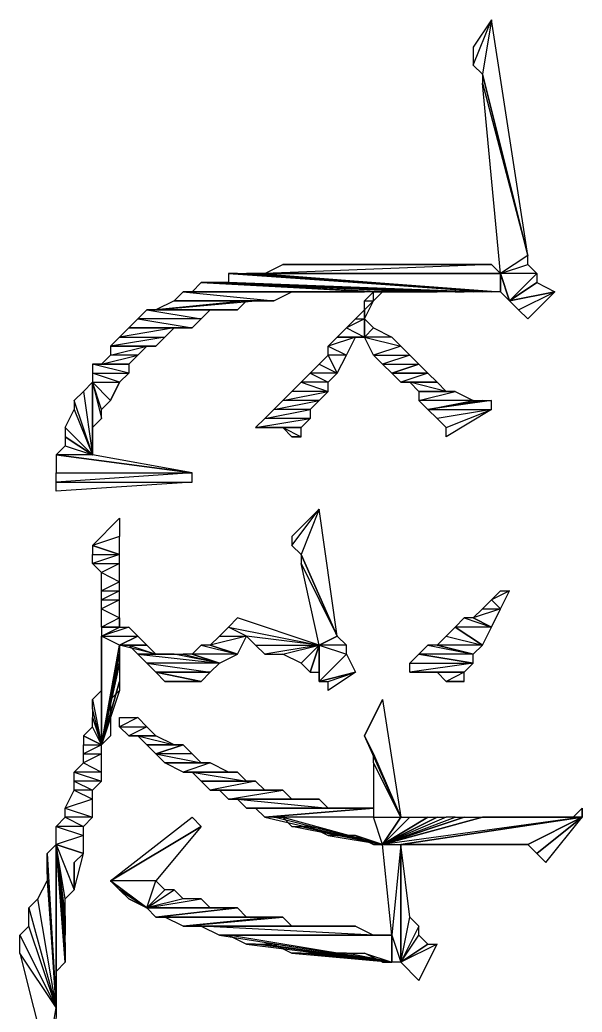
# Model space of a CAD drawing. Extents: x 0 to 7.8, y 0 to 11.
# Drawn here: x 1.83 to 1.985, y 8.0813 to 8.355 of the extents above; entities that cross this region are included whole.
import ezdxf

# ---------------------------------------------------------------- set-up
doc = ezdxf.new("R2010")
doc.units = 0
doc.header["$MEASUREMENT"] = 0
doc.linetypes.add('AUSGEZOGEN', pattern=[0])
doc.layers.get('0').update_dxf_attribs({"linetype": 'AUSGEZOGEN'})

msp = doc.modelspace()

# ---------------------------------------------------------------- linework, layer by layer
for points in [[(1.955, 8.3475), (1.955, 8.3425), (1.955, 8.3425), (1.96, 8.355), (1.955, 8.3475)], [(1.955, 8.3425), (1.96, 8.355), (1.96, 8.355), (1.9575, 8.34), (1.955, 8.3425)], [(1.96, 8.355), (1.9575, 8.34), (1.9575, 8.34), (1.97, 8.29), (1.96, 8.355), (1.96, 8.355)], [(1.9575, 8.34), (1.9575, 8.3375), (1.9575, 8.3375), (1.97, 8.29), (1.9575, 8.34)], [(1.9575, 8.3375), (1.97, 8.29), (1.97, 8.29), (1.9625, 8.285), (1.9575, 8.3375), (1.9575, 8.3375)], [(1.9625, 8.285), (1.97, 8.2875), (1.97, 8.2875), (1.97, 8.29), (1.9625, 8.285), (1.9625, 8.285)], [(1.9025, 8.2875), (1.96, 8.2875), (1.96, 8.2875), (1.8975, 8.285), (1.9025, 8.2875)], [(1.96, 8.2875), (1.8975, 8.285), (1.8975, 8.285), (1.9625, 8.285), (1.96, 8.2875)], [(1.905, 8.2875), (1.955, 8.2875), (1.955, 8.2875), (1.9025, 8.2875), (1.905, 8.2875)], [(1.955, 8.2875), (1.9025, 8.2875), (1.9025, 8.2875), (1.96, 8.2875), (1.955, 8.2875)], [(1.9075, 8.2875), (1.9525, 8.2875), (1.9525, 8.2875), (1.905, 8.2875), (1.9075, 8.2875)], [(1.9525, 8.2875), (1.905, 8.2875), (1.905, 8.2875), (1.955, 8.2875), (1.9525, 8.2875)], [(1.91, 8.2875), (1.9475, 8.2875), (1.9475, 8.2875), (1.9075, 8.2875), (1.91, 8.2875)], [(1.9475, 8.2875), (1.9075, 8.2875), (1.9075, 8.2875), (1.9525, 8.2875), (1.9475, 8.2875)], [(1.9125, 8.2875), (1.9425, 8.2875), (1.9425, 8.2875), (1.91, 8.2875), (1.9125, 8.2875)], [(1.9425, 8.2875), (1.91, 8.2875), (1.91, 8.2875), (1.9475, 8.2875), (1.9425, 8.2875)], [(1.9175, 8.2875), (1.94, 8.2875), (1.94, 8.2875), (1.9125, 8.2875), (1.9175, 8.2875)], [(1.94, 8.2875), (1.9125, 8.2875), (1.9125, 8.2875), (1.9425, 8.2875), (1.94, 8.2875)], [(1.92, 8.2875), (1.935, 8.2875), (1.935, 8.2875), (1.9175, 8.2875), (1.92, 8.2875)], [(1.935, 8.2875), (1.9175, 8.2875), (1.9175, 8.2875), (1.94, 8.2875), (1.935, 8.2875)], [(1.9225, 8.2875), (1.93, 8.2875), (1.93, 8.2875), (1.92, 8.2875), (1.9225, 8.2875)], [(1.93, 8.2875), (1.92, 8.2875), (1.92, 8.2875), (1.935, 8.2875), (1.93, 8.2875)], [(1.9275, 8.2875), (1.9225, 8.2875), (1.9225, 8.2875), (1.93, 8.2875), (1.9275, 8.2875)], [(1.9725, 8.285), (1.9625, 8.285), (1.9625, 8.285), (1.97, 8.2875), (1.9725, 8.285)], [(1.8875, 8.2825), (1.9575, 8.28), (1.9575, 8.28), (1.8875, 8.285), (1.8875, 8.2825)], [(1.9575, 8.28), (1.8875, 8.285), (1.8875, 8.285), (1.96, 8.28), (1.9575, 8.28)], [(1.8875, 8.285), (1.96, 8.28), (1.96, 8.28), (1.89, 8.285), (1.8875, 8.285)], [(1.96, 8.28), (1.89, 8.285), (1.89, 8.285), (1.8925, 8.285), (1.96, 8.28), (1.96, 8.28)], [(1.8925, 8.285), (1.96, 8.28), (1.96, 8.28), (1.895, 8.285), (1.8925, 8.285)], [(1.96, 8.28), (1.895, 8.285), (1.895, 8.285), (1.9625, 8.28), (1.96, 8.28)], [(1.895, 8.285), (1.9625, 8.28), (1.9625, 8.28), (1.9625, 8.285), (1.895, 8.285)], [(1.8975, 8.285), (1.9625, 8.285), (1.9625, 8.285), (1.895, 8.285), (1.8975, 8.285), (1.8975, 8.285)], [(1.9625, 8.28), (1.9625, 8.285), (1.9625, 8.285), (1.9625, 8.28), (1.9625, 8.28)], [(1.9625, 8.285), (1.9625, 8.28), (1.9625, 8.28), (1.9625, 8.28), (1.9625, 8.285), (1.9625, 8.285)], [(1.9625, 8.285), (1.9625, 8.28), (1.9625, 8.28), (1.965, 8.2775), (1.9625, 8.285), (1.9625, 8.285)], [(1.965, 8.2775), (1.9725, 8.285), (1.9725, 8.285), (1.9625, 8.285), (1.965, 8.2775)], [(1.9725, 8.2825), (1.965, 8.2775), (1.965, 8.2775), (1.9725, 8.285), (1.9725, 8.2825)], [(1.8775, 8.28), (1.925, 8.28), (1.925, 8.28), (1.88, 8.2825), (1.8775, 8.28)], [(1.925, 8.28), (1.88, 8.2825), (1.88, 8.2825), (1.9275, 8.28), (1.925, 8.28)], [(1.88, 8.2825), (1.9275, 8.28), (1.9275, 8.28), (1.8825, 8.2825), (1.88, 8.2825)], [(1.9275, 8.28), (1.8825, 8.2825), (1.8825, 8.2825), (1.93, 8.28), (1.9275, 8.28)], [(1.8825, 8.2825), (1.93, 8.28), (1.93, 8.28), (1.94, 8.28), (1.8825, 8.2825), (1.8825, 8.2825)], [(1.94, 8.28), (1.945, 8.28), (1.945, 8.28), (1.8825, 8.2825), (1.94, 8.28)], [(1.945, 8.28), (1.8825, 8.2825), (1.8825, 8.2825), (1.95, 8.28), (1.945, 8.28)], [(1.8825, 8.2825), (1.95, 8.28), (1.95, 8.28), (1.9525, 8.28), (1.8825, 8.2825), (1.8825, 8.2825)], [(1.8825, 8.2825), (1.9525, 8.28), (1.9525, 8.28), (1.885, 8.2825), (1.8825, 8.2825)], [(1.9525, 8.28), (1.885, 8.2825), (1.885, 8.2825), (1.955, 8.28), (1.9525, 8.28)], [(1.885, 8.2825), (1.955, 8.28), (1.955, 8.28), (1.8875, 8.2825), (1.885, 8.2825)], [(1.955, 8.28), (1.8875, 8.2825), (1.8875, 8.2825), (1.9575, 8.28), (1.955, 8.28)], [(1.9725, 8.2825), (1.9775, 8.28), (1.9775, 8.28), (1.965, 8.2775), (1.9725, 8.2825)], [(1.875, 8.28), (1.9, 8.2775), (1.9, 8.2775), (1.8725, 8.2775), (1.875, 8.28), (1.875, 8.28)], [(1.9075, 8.28), (1.905, 8.28), (1.905, 8.28), (1.875, 8.28), (1.9075, 8.28)], [(1.905, 8.28), (1.875, 8.28), (1.875, 8.28), (1.9, 8.2775), (1.905, 8.28)], [(1.9075, 8.28), (1.875, 8.28), (1.875, 8.28), (1.91, 8.28), (1.9075, 8.28)], [(1.875, 8.28), (1.91, 8.28), (1.91, 8.28), (1.915, 8.28), (1.875, 8.28), (1.875, 8.28)], [(1.9175, 8.28), (1.915, 8.28), (1.915, 8.28), (1.875, 8.28), (1.9175, 8.28), (1.9175, 8.28)], [(1.8775, 8.28), (1.9175, 8.28), (1.9175, 8.28), (1.875, 8.28), (1.8775, 8.28), (1.8775, 8.28)], [(1.925, 8.28), (1.92, 8.28), (1.92, 8.28), (1.8775, 8.28), (1.925, 8.28)], [(1.92, 8.28), (1.8775, 8.28), (1.8775, 8.28), (1.9175, 8.28), (1.92, 8.28)], [(1.9275, 8.28), (1.925, 8.2775), (1.925, 8.2775), (1.9275, 8.2775), (1.9275, 8.28)], [(1.9275, 8.28), (1.93, 8.28), (1.93, 8.28), (1.9275, 8.2775), (1.9275, 8.28), (1.9275, 8.28)], [(1.9325, 8.28), (1.935, 8.28), (1.935, 8.28), (1.93, 8.28), (1.9325, 8.28)], [(1.935, 8.28), (1.93, 8.28), (1.93, 8.28), (1.94, 8.28), (1.935, 8.28), (1.935, 8.28)], [(1.965, 8.2775), (1.9675, 8.275), (1.9675, 8.275), (1.9775, 8.28), (1.965, 8.2775)], [(1.9775, 8.28), (1.965, 8.2775), (1.965, 8.2775), (1.9775, 8.28), (1.9775, 8.28), (1.9775, 8.28)], [(1.9675, 8.275), (1.9775, 8.28), (1.9775, 8.28), (1.97, 8.2725), (1.9675, 8.275), (1.9675, 8.275)], [(1.8675, 8.275), (1.89, 8.275), (1.89, 8.275), (1.8925, 8.2775), (1.8675, 8.275), (1.8675, 8.275)], [(1.8925, 8.2775), (1.8675, 8.275), (1.8675, 8.275), (1.895, 8.2775), (1.8925, 8.2775)], [(1.8675, 8.275), (1.895, 8.2775), (1.895, 8.2775), (1.8725, 8.2775), (1.8675, 8.275)], [(1.895, 8.2775), (1.8725, 8.2775), (1.8725, 8.2775), (1.8975, 8.2775), (1.895, 8.2775)], [(1.8725, 8.2775), (1.8975, 8.2775), (1.8975, 8.2775), (1.9, 8.2775), (1.8725, 8.2775), (1.8725, 8.2775)], [(1.925, 8.2775), (1.9275, 8.2775), (1.9275, 8.2775), (1.925, 8.275), (1.925, 8.2775)], [(1.9275, 8.2775), (1.925, 8.275), (1.925, 8.275), (1.925, 8.2725), (1.9275, 8.2775), (1.9275, 8.2775)], [(1.865, 8.275), (1.88, 8.2725), (1.88, 8.2725), (1.8625, 8.2725), (1.865, 8.275)], [(1.8825, 8.275), (1.8825, 8.275), (1.8825, 8.275), (1.865, 8.275), (1.8825, 8.275)], [(1.8825, 8.275), (1.865, 8.275), (1.865, 8.275), (1.88, 8.2725), (1.8825, 8.275)], [(1.8825, 8.275), (1.865, 8.275), (1.865, 8.275), (1.8875, 8.275), (1.8825, 8.275)], [(1.865, 8.275), (1.8875, 8.275), (1.8875, 8.275), (1.8675, 8.275), (1.865, 8.275)], [(1.8875, 8.275), (1.8675, 8.275), (1.8675, 8.275), (1.89, 8.275), (1.8875, 8.275)], [(1.925, 8.275), (1.9225, 8.2725), (1.9225, 8.2725), (1.925, 8.2725), (1.925, 8.275)], [(1.86, 8.27), (1.8725, 8.27), (1.8725, 8.27), (1.8575, 8.2675), (1.86, 8.27)], [(1.8725, 8.27), (1.8575, 8.2675), (1.8575, 8.2675), (1.87, 8.2675), (1.8725, 8.27)], [(1.8625, 8.2725), (1.8775, 8.27), (1.8775, 8.27), (1.86, 8.27), (1.8625, 8.2725)], [(1.8775, 8.27), (1.86, 8.27), (1.86, 8.27), (1.8725, 8.27), (1.8775, 8.27)], [(1.88, 8.2725), (1.8625, 8.2725), (1.8625, 8.2725), (1.8775, 8.27), (1.88, 8.2725)], [(1.92, 8.27), (1.925, 8.2675), (1.925, 8.2675), (1.9175, 8.2675), (1.92, 8.27)], [(1.925, 8.2725), (1.92, 8.27), (1.92, 8.27), (1.925, 8.2675), (1.925, 8.2725)], [(1.9225, 8.2725), (1.925, 8.2725), (1.925, 8.2725), (1.92, 8.27), (1.9225, 8.2725), (1.9225, 8.2725)], [(1.925, 8.2725), (1.925, 8.2675), (1.925, 8.2675), (1.925, 8.2675), (1.925, 8.2725), (1.925, 8.2725)], [(1.925, 8.2725), (1.9275, 8.27), (1.9275, 8.27), (1.925, 8.2675), (1.925, 8.2725), (1.925, 8.2725)], [(1.9275, 8.27), (1.9325, 8.2675), (1.9325, 8.2675), (1.925, 8.2675), (1.9275, 8.27)], [(1.855, 8.265), (1.8675, 8.265), (1.8675, 8.265), (1.87, 8.2675), (1.855, 8.265), (1.855, 8.265)], [(1.8575, 8.2675), (1.87, 8.2675), (1.87, 8.2675), (1.855, 8.265), (1.8575, 8.2675), (1.8575, 8.2675)], [(1.9175, 8.2675), (1.9225, 8.2675), (1.9225, 8.2675), (1.915, 8.265), (1.9175, 8.2675)], [(1.9225, 8.2675), (1.915, 8.265), (1.915, 8.265), (1.92, 8.2625), (1.9225, 8.2675)], [(1.925, 8.2675), (1.9175, 8.2675), (1.9175, 8.2675), (1.9225, 8.2675), (1.925, 8.2675)], [(1.9325, 8.2675), (1.925, 8.2675), (1.925, 8.2675), (1.935, 8.265), (1.9325, 8.2675)], [(1.925, 8.2675), (1.935, 8.265), (1.935, 8.265), (1.9275, 8.2625), (1.925, 8.2675)], [(1.8625, 8.2625), (1.855, 8.2625), (1.855, 8.2625), (1.865, 8.265), (1.8625, 8.2625)], [(1.855, 8.2625), (1.865, 8.265), (1.865, 8.265), (1.855, 8.265), (1.855, 8.2625)], [(1.865, 8.265), (1.855, 8.265), (1.855, 8.265), (1.8675, 8.265), (1.865, 8.265)], [(1.915, 8.265), (1.92, 8.2625), (1.92, 8.2625), (1.915, 8.2625), (1.915, 8.265)], [(1.935, 8.265), (1.9275, 8.2625), (1.9275, 8.2625), (1.9375, 8.2625), (1.935, 8.265)], [(1.86, 8.26), (1.8525, 8.26), (1.8525, 8.26), (1.8625, 8.2625), (1.86, 8.26)], [(1.8525, 8.26), (1.8625, 8.2625), (1.8625, 8.2625), (1.855, 8.2625), (1.8525, 8.26)], [(1.915, 8.2625), (1.9125, 8.26), (1.9125, 8.26), (1.9175, 8.2575), (1.915, 8.2625)], [(1.92, 8.2625), (1.915, 8.2625), (1.915, 8.2625), (1.9175, 8.2575), (1.92, 8.2625), (1.92, 8.2625)], [(1.9275, 8.2625), (1.9375, 8.2625), (1.9375, 8.2625), (1.93, 8.26), (1.9275, 8.2625)], [(1.9375, 8.2625), (1.93, 8.26), (1.93, 8.26), (1.94, 8.26), (1.9375, 8.2625)], [(1.85, 8.2575), (1.86, 8.2575), (1.86, 8.2575), (1.85, 8.26), (1.85, 8.2575)], [(1.86, 8.2575), (1.85, 8.26), (1.85, 8.26), (1.86, 8.26), (1.86, 8.2575)], [(1.85, 8.26), (1.86, 8.26), (1.86, 8.26), (1.8525, 8.26), (1.85, 8.26)], [(1.9125, 8.26), (1.9175, 8.2575), (1.9175, 8.2575), (1.91, 8.2575), (1.9125, 8.26)], [(1.93, 8.26), (1.94, 8.26), (1.94, 8.26), (1.9325, 8.2575), (1.93, 8.26), (1.93, 8.26)], [(1.94, 8.26), (1.9425, 8.2575), (1.9425, 8.2575), (1.9325, 8.2575), (1.94, 8.26)], [(1.85, 8.255), (1.8575, 8.255), (1.8575, 8.255), (1.85, 8.2575), (1.85, 8.255)], [(1.8575, 8.255), (1.85, 8.2575), (1.85, 8.2575), (1.86, 8.2575), (1.8575, 8.255)], [(1.91, 8.2575), (1.915, 8.255), (1.915, 8.255), (1.9075, 8.255), (1.91, 8.2575)], [(1.9175, 8.2575), (1.91, 8.2575), (1.91, 8.2575), (1.915, 8.255), (1.9175, 8.2575)], [(1.9425, 8.2575), (1.9325, 8.2575), (1.9325, 8.2575), (1.9425, 8.2575), (1.9425, 8.2575)], [(1.9325, 8.2575), (1.9425, 8.2575), (1.9425, 8.2575), (1.935, 8.255), (1.9325, 8.2575)], [(1.9425, 8.2575), (1.935, 8.255), (1.935, 8.255), (1.945, 8.255), (1.9425, 8.2575)], [(1.85, 8.255), (1.8475, 8.2525), (1.8475, 8.2525), (1.85, 8.235), (1.85, 8.255), (1.85, 8.255)], [(1.85, 8.255), (1.8575, 8.255), (1.8575, 8.255), (1.855, 8.25), (1.85, 8.255)], [(1.855, 8.25), (1.8525, 8.2475), (1.8525, 8.2475), (1.85, 8.255), (1.855, 8.25)], [(1.8525, 8.2475), (1.85, 8.255), (1.85, 8.255), (1.8525, 8.245), (1.8525, 8.2475)], [(1.85, 8.255), (1.8525, 8.245), (1.8525, 8.245), (1.85, 8.2425), (1.85, 8.255), (1.85, 8.255)], [(1.85, 8.2425), (1.85, 8.24), (1.85, 8.24), (1.85, 8.255), (1.85, 8.2425)], [(1.85, 8.24), (1.85, 8.255), (1.85, 8.255), (1.85, 8.235), (1.85, 8.24)], [(1.85, 8.255), (1.85, 8.235), (1.85, 8.235), (1.85, 8.235), (1.85, 8.255), (1.85, 8.255)], [(1.8575, 8.255), (1.855, 8.25), (1.855, 8.25), (1.8575, 8.255), (1.8575, 8.255), (1.8575, 8.255)], [(1.915, 8.2525), (1.905, 8.2525), (1.905, 8.2525), (1.9075, 8.255), (1.915, 8.2525), (1.915, 8.2525)], [(1.915, 8.255), (1.9075, 8.255), (1.9075, 8.255), (1.915, 8.2525), (1.915, 8.255), (1.915, 8.255)], [(1.935, 8.255), (1.945, 8.255), (1.945, 8.255), (1.9375, 8.255), (1.935, 8.255), (1.935, 8.255)], [(1.94, 8.2525), (1.9475, 8.2525), (1.9475, 8.2525), (1.9375, 8.255), (1.94, 8.2525)], [(1.9475, 8.2525), (1.9375, 8.255), (1.9375, 8.255), (1.945, 8.255), (1.9475, 8.2525)], [(1.9375, 8.255), (1.945, 8.255), (1.945, 8.255), (1.945, 8.255), (1.9375, 8.255), (1.9375, 8.255)], [(1.85, 8.235), (1.845, 8.25), (1.845, 8.25), (1.8475, 8.2525), (1.85, 8.235), (1.85, 8.235)], [(1.9125, 8.25), (1.9025, 8.25), (1.9025, 8.25), (1.915, 8.2525), (1.9125, 8.25)], [(1.9025, 8.25), (1.915, 8.2525), (1.915, 8.2525), (1.905, 8.2525), (1.9025, 8.25)], [(1.955, 8.25), (1.94, 8.25), (1.94, 8.25), (1.95, 8.2525), (1.955, 8.25)], [(1.94, 8.25), (1.95, 8.2525), (1.95, 8.2525), (1.94, 8.2525), (1.94, 8.25)], [(1.95, 8.2525), (1.94, 8.2525), (1.94, 8.2525), (1.9475, 8.2525), (1.95, 8.2525)], [(1.845, 8.2475), (1.85, 8.235), (1.85, 8.235), (1.845, 8.25), (1.845, 8.2475)], [(1.91, 8.2475), (1.9, 8.2475), (1.9, 8.2475), (1.9125, 8.25), (1.91, 8.2475)], [(1.9, 8.2475), (1.9125, 8.25), (1.9125, 8.25), (1.9025, 8.25), (1.9, 8.2475)], [(1.9425, 8.2475), (1.955, 8.25), (1.955, 8.25), (1.94, 8.25), (1.9425, 8.2475)], [(1.9575, 8.25), (1.96, 8.25), (1.96, 8.25), (1.9425, 8.2475), (1.9575, 8.25)], [(1.96, 8.25), (1.9425, 8.2475), (1.9425, 8.2475), (1.96, 8.2475), (1.96, 8.25)], [(1.9575, 8.25), (1.9425, 8.2475), (1.9425, 8.2475), (1.955, 8.25), (1.9575, 8.25)], [(1.85, 8.235), (1.8425, 8.2425), (1.8425, 8.2425), (1.845, 8.2475), (1.85, 8.235), (1.85, 8.235)], [(1.91, 8.245), (1.8975, 8.245), (1.8975, 8.245), (1.91, 8.2475), (1.91, 8.245)], [(1.8975, 8.245), (1.91, 8.2475), (1.91, 8.2475), (1.9, 8.2475), (1.8975, 8.245)], [(1.9425, 8.2475), (1.96, 8.2475), (1.96, 8.2475), (1.945, 8.245), (1.9425, 8.2475), (1.9425, 8.2475)], [(1.945, 8.245), (1.9475, 8.2425), (1.9475, 8.2425), (1.96, 8.2475), (1.945, 8.245)], [(1.9475, 8.2425), (1.96, 8.2475), (1.96, 8.2475), (1.9475, 8.24), (1.9475, 8.2425), (1.9475, 8.2425)], [(1.9075, 8.2425), (1.895, 8.2425), (1.895, 8.2425), (1.91, 8.245), (1.9075, 8.2425)], [(1.895, 8.2425), (1.91, 8.245), (1.91, 8.245), (1.8975, 8.245), (1.895, 8.2425)], [(1.8425, 8.24), (1.85, 8.235), (1.85, 8.235), (1.8425, 8.2425), (1.8425, 8.24)], [(1.8425, 8.24), (1.8425, 8.2375), (1.8425, 8.2375), (1.85, 8.235), (1.8425, 8.24)], [(1.895, 8.2425), (1.8975, 8.2425), (1.8975, 8.2425), (1.9075, 8.2425), (1.895, 8.2425)], [(1.895, 8.2425), (1.895, 8.2425), (1.895, 8.2425), (1.9075, 8.2425), (1.895, 8.2425)], [(1.895, 8.2425), (1.9075, 8.2425), (1.9075, 8.2425), (1.9075, 8.2425), (1.895, 8.2425)], [(1.9075, 8.2425), (1.9075, 8.2425), (1.9075, 8.2425), (1.895, 8.2425), (1.9075, 8.2425)], [(1.8975, 8.2425), (1.9075, 8.2425), (1.9075, 8.2425), (1.9025, 8.2425), (1.8975, 8.2425)], [(1.9075, 8.24), (1.905, 8.24), (1.905, 8.24), (1.9025, 8.2425), (1.9075, 8.24), (1.9075, 8.24)], [(1.9075, 8.2425), (1.9025, 8.2425), (1.9025, 8.2425), (1.9075, 8.24), (1.9075, 8.2425), (1.9075, 8.2425)], [(1.9075, 8.24), (1.9075, 8.24), (1.9075, 8.24), (1.905, 8.24), (1.9075, 8.24)], [(1.8425, 8.2375), (1.85, 8.235), (1.85, 8.235), (1.84, 8.235), (1.8425, 8.2375)], [(1.84, 8.235), (1.84, 8.23), (1.84, 8.23), (1.8775, 8.23), (1.84, 8.235)], [(1.85, 8.235), (1.84, 8.235), (1.84, 8.235), (1.8775, 8.23), (1.85, 8.235), (1.85, 8.235)], [(1.84, 8.23), (1.8775, 8.23), (1.8775, 8.23), (1.84, 8.2275), (1.84, 8.23)], [(1.8775, 8.23), (1.84, 8.2275), (1.84, 8.2275), (1.8775, 8.2275), (1.8775, 8.23)], [(1.84, 8.2275), (1.8775, 8.2275), (1.8775, 8.2275), (1.84, 8.225), (1.84, 8.2275), (1.84, 8.2275)], [(1.905, 8.2125), (1.905, 8.21), (1.905, 8.21), (1.9125, 8.22), (1.905, 8.2125)], [(1.905, 8.21), (1.9125, 8.22), (1.9125, 8.22), (1.9075, 8.2075), (1.905, 8.21)], [(1.9125, 8.22), (1.9075, 8.2075), (1.9075, 8.2075), (1.9175, 8.185), (1.9125, 8.22), (1.9125, 8.22)], [(1.8575, 8.2175), (1.8575, 8.2125), (1.8575, 8.2125), (1.85, 8.21), (1.8575, 8.2175)], [(1.8575, 8.2125), (1.85, 8.21), (1.85, 8.21), (1.8575, 8.2075), (1.8575, 8.2125), (1.8575, 8.2125)], [(1.85, 8.21), (1.85, 8.2075), (1.85, 8.2075), (1.8575, 8.2075), (1.85, 8.21)], [(1.85, 8.2075), (1.8575, 8.2075), (1.8575, 8.2075), (1.85, 8.205), (1.85, 8.2075)], [(1.8575, 8.2075), (1.85, 8.205), (1.85, 8.205), (1.8575, 8.205), (1.8575, 8.2075)], [(1.9075, 8.2075), (1.9075, 8.205), (1.9075, 8.205), (1.9175, 8.185), (1.9075, 8.2075)], [(1.85, 8.205), (1.8575, 8.205), (1.8575, 8.205), (1.8525, 8.2025), (1.85, 8.205)], [(1.8575, 8.205), (1.8525, 8.2025), (1.8525, 8.2025), (1.8575, 8.2), (1.8575, 8.205)], [(1.9075, 8.205), (1.9175, 8.185), (1.9175, 8.185), (1.9125, 8.1825), (1.9075, 8.205), (1.9075, 8.205)], [(1.8525, 8.2025), (1.8575, 8.2), (1.8575, 8.2), (1.8525, 8.1975), (1.8525, 8.2025)], [(1.8575, 8.2), (1.8525, 8.1975), (1.8525, 8.1975), (1.8575, 8.1975), (1.8575, 8.2)], [(1.8525, 8.1975), (1.8575, 8.1975), (1.8575, 8.1975), (1.8525, 8.195), (1.8525, 8.1975)], [(1.8575, 8.1975), (1.8525, 8.195), (1.8525, 8.195), (1.8575, 8.195), (1.8575, 8.1975)], [(1.9625, 8.1975), (1.965, 8.1975), (1.965, 8.1975), (1.96, 8.195), (1.9625, 8.1975)], [(1.965, 8.1975), (1.96, 8.195), (1.96, 8.195), (1.9625, 8.1925), (1.965, 8.1975), (1.965, 8.1975)], [(1.8525, 8.195), (1.8575, 8.195), (1.8575, 8.195), (1.8525, 8.1925), (1.8525, 8.195)], [(1.8575, 8.195), (1.8525, 8.1925), (1.8525, 8.1925), (1.8575, 8.19), (1.8575, 8.195)], [(1.96, 8.195), (1.9575, 8.1925), (1.9575, 8.1925), (1.9625, 8.1925), (1.96, 8.195)], [(1.8525, 8.1925), (1.8575, 8.19), (1.8575, 8.19), (1.8525, 8.1875), (1.8525, 8.1925)], [(1.9575, 8.1925), (1.9625, 8.1925), (1.9625, 8.1925), (1.955, 8.19), (1.9575, 8.1925)], [(1.9625, 8.1925), (1.955, 8.19), (1.955, 8.19), (1.96, 8.1875), (1.9625, 8.1925), (1.9625, 8.1925)], [(1.8575, 8.19), (1.8525, 8.1875), (1.8525, 8.1875), (1.8575, 8.1875), (1.8575, 8.19), (1.8575, 8.19)], [(1.8575, 8.1875), (1.8575, 8.19), (1.8575, 8.19), (1.8575, 8.1875), (1.8575, 8.1875), (1.8575, 8.1875)], [(1.89, 8.19), (1.8875, 8.1875), (1.8875, 8.1875), (1.9125, 8.1825), (1.89, 8.19), (1.89, 8.19)], [(1.9525, 8.19), (1.96, 8.1875), (1.96, 8.1875), (1.95, 8.1875), (1.9525, 8.19)], [(1.955, 8.19), (1.9525, 8.19), (1.9525, 8.19), (1.96, 8.1875), (1.955, 8.19)], [(1.86, 8.1875), (1.8525, 8.185), (1.8525, 8.185), (1.8625, 8.185), (1.86, 8.1875), (1.86, 8.1875)], [(1.86, 8.1875), (1.8525, 8.185), (1.8525, 8.185), (1.8575, 8.1875), (1.86, 8.1875)], [(1.8525, 8.185), (1.8575, 8.1875), (1.8575, 8.1875), (1.8525, 8.1875), (1.8525, 8.185), (1.8525, 8.185)], [(1.885, 8.185), (1.8925, 8.185), (1.8925, 8.185), (1.8875, 8.1875), (1.885, 8.185)], [(1.8925, 8.185), (1.8875, 8.1875), (1.8875, 8.1875), (1.9125, 8.1825), (1.8925, 8.185), (1.8925, 8.185)], [(1.95, 8.1875), (1.9475, 8.185), (1.9475, 8.185), (1.9575, 8.1825), (1.95, 8.1875)], [(1.96, 8.1875), (1.95, 8.1875), (1.95, 8.1875), (1.9575, 8.1825), (1.96, 8.1875), (1.96, 8.1875)], [(1.8525, 8.155), (1.8525, 8.1825), (1.8525, 8.1825), (1.8525, 8.185), (1.8525, 8.155), (1.8525, 8.155)], [(1.8625, 8.185), (1.8575, 8.1825), (1.8575, 8.1825), (1.8525, 8.185), (1.8625, 8.185)], [(1.8575, 8.1825), (1.8525, 8.185), (1.8525, 8.185), (1.8525, 8.155), (1.8575, 8.1825), (1.8575, 8.1825)], [(1.8525, 8.18), (1.8525, 8.155), (1.8525, 8.155), (1.8525, 8.1825), (1.8525, 8.18)], [(1.8575, 8.18), (1.8525, 8.155), (1.8525, 8.155), (1.8575, 8.1825), (1.8575, 8.18)], [(1.8525, 8.155), (1.8575, 8.1825), (1.8575, 8.1825), (1.8575, 8.1825), (1.8525, 8.155), (1.8525, 8.155)], [(1.8625, 8.185), (1.865, 8.1825), (1.865, 8.1825), (1.8575, 8.1825), (1.8625, 8.185), (1.8625, 8.185)], [(1.86, 8.1825), (1.8675, 8.18), (1.8675, 8.18), (1.8575, 8.1825), (1.86, 8.1825)], [(1.8675, 8.18), (1.8575, 8.1825), (1.8575, 8.1825), (1.865, 8.1825), (1.8675, 8.18), (1.8675, 8.18)], [(1.86, 8.1825), (1.8675, 8.18), (1.8675, 8.18), (1.8625, 8.18), (1.86, 8.1825), (1.86, 8.1825)], [(1.88, 8.1825), (1.89, 8.18), (1.89, 8.18), (1.8775, 8.18), (1.88, 8.1825), (1.88, 8.1825)], [(1.8825, 8.1825), (1.88, 8.1825), (1.88, 8.1825), (1.89, 8.18), (1.8825, 8.1825), (1.8825, 8.1825)], [(1.8925, 8.185), (1.8825, 8.1825), (1.8825, 8.1825), (1.89, 8.18), (1.8925, 8.185), (1.8925, 8.185)], [(1.885, 8.185), (1.8925, 8.185), (1.8925, 8.185), (1.8825, 8.1825), (1.885, 8.185), (1.885, 8.185)], [(1.8925, 8.185), (1.895, 8.1825), (1.895, 8.1825), (1.9125, 8.1825), (1.8925, 8.185), (1.8925, 8.185)], [(1.895, 8.1825), (1.9125, 8.1825), (1.9125, 8.1825), (1.8975, 8.18), (1.895, 8.1825), (1.895, 8.1825)], [(1.8975, 8.18), (1.9025, 8.18), (1.9025, 8.18), (1.9125, 8.1825), (1.8975, 8.18)], [(1.9025, 8.18), (1.9125, 8.1825), (1.9125, 8.1825), (1.9075, 8.1775), (1.9025, 8.18)], [(1.9125, 8.1825), (1.9075, 8.1775), (1.9075, 8.1775), (1.91, 8.175), (1.9125, 8.1825), (1.9125, 8.1825)], [(1.91, 8.175), (1.9125, 8.175), (1.9125, 8.175), (1.9125, 8.1825), (1.91, 8.175)], [(1.9175, 8.185), (1.92, 8.1825), (1.92, 8.1825), (1.9125, 8.1825), (1.9175, 8.185)], [(1.9125, 8.175), (1.9125, 8.1825), (1.9125, 8.1825), (1.9125, 8.1725), (1.9125, 8.175), (1.9125, 8.175)], [(1.92, 8.1825), (1.9125, 8.1825), (1.9125, 8.1825), (1.92, 8.18), (1.92, 8.1825)], [(1.9125, 8.1825), (1.92, 8.18), (1.92, 8.18), (1.9125, 8.1725), (1.9125, 8.1825), (1.9125, 8.1825)], [(1.9425, 8.1825), (1.955, 8.18), (1.955, 8.18), (1.94, 8.18), (1.9425, 8.1825)], [(1.945, 8.1825), (1.9425, 8.1825), (1.9425, 8.1825), (1.955, 8.18), (1.945, 8.1825)], [(1.9475, 8.185), (1.9575, 8.1825), (1.9575, 8.1825), (1.945, 8.1825), (1.9475, 8.185)], [(1.9575, 8.1825), (1.945, 8.1825), (1.945, 8.1825), (1.955, 8.18), (1.9575, 8.1825), (1.9575, 8.1825)], [(1.8525, 8.155), (1.8525, 8.175), (1.8525, 8.175), (1.8525, 8.18), (1.8525, 8.155), (1.8525, 8.155)], [(1.8575, 8.18), (1.8575, 8.1775), (1.8575, 8.1775), (1.8525, 8.155), (1.8575, 8.18), (1.8575, 8.18)], [(1.8625, 8.18), (1.885, 8.1775), (1.885, 8.1775), (1.865, 8.1775), (1.8625, 8.18)], [(1.8625, 8.18), (1.885, 8.1775), (1.885, 8.1775), (1.8725, 8.18), (1.8625, 8.18)], [(1.87, 8.18), (1.8725, 8.18), (1.8725, 8.18), (1.8625, 8.18), (1.87, 8.18), (1.87, 8.18)], [(1.8675, 8.18), (1.87, 8.18), (1.87, 8.18), (1.8625, 8.18), (1.8675, 8.18), (1.8675, 8.18)], [(1.885, 8.1775), (1.8725, 8.18), (1.8725, 8.18), (1.875, 8.18), (1.885, 8.1775), (1.885, 8.1775)], [(1.8775, 8.18), (1.875, 8.18), (1.875, 8.18), (1.885, 8.1775), (1.8775, 8.18), (1.8775, 8.18)], [(1.89, 8.18), (1.8775, 8.18), (1.8775, 8.18), (1.885, 8.1775), (1.89, 8.18), (1.89, 8.18)], [(1.92, 8.18), (1.9225, 8.175), (1.9225, 8.175), (1.9125, 8.1725), (1.92, 8.18)], [(1.94, 8.18), (1.9375, 8.1775), (1.9375, 8.1775), (1.955, 8.1775), (1.94, 8.18)], [(1.955, 8.18), (1.94, 8.18), (1.94, 8.18), (1.955, 8.1775), (1.955, 8.18), (1.955, 8.18)], [(1.8575, 8.1775), (1.8575, 8.1725), (1.8575, 8.1725), (1.8525, 8.155), (1.8575, 8.1775), (1.8575, 8.1775)], [(1.885, 8.1775), (1.865, 8.1775), (1.865, 8.1775), (1.8825, 8.175), (1.885, 8.1775)], [(1.865, 8.1775), (1.8825, 8.175), (1.8825, 8.175), (1.8675, 8.175), (1.865, 8.1775), (1.865, 8.1775)], [(1.9375, 8.1775), (1.955, 8.1775), (1.955, 8.1775), (1.9375, 8.175), (1.9375, 8.1775)], [(1.955, 8.1775), (1.9375, 8.175), (1.9375, 8.175), (1.9525, 8.175), (1.955, 8.1775), (1.955, 8.1775)], [(1.8525, 8.1725), (1.8525, 8.155), (1.8525, 8.155), (1.8525, 8.175), (1.8525, 8.1725)], [(1.8675, 8.175), (1.8675, 8.175), (1.8675, 8.175), (1.88, 8.1725), (1.8675, 8.175)], [(1.8675, 8.175), (1.88, 8.1725), (1.88, 8.1725), (1.87, 8.1725), (1.8675, 8.175), (1.8675, 8.175)], [(1.8825, 8.175), (1.8675, 8.175), (1.8675, 8.175), (1.8825, 8.175), (1.8825, 8.175)], [(1.8675, 8.175), (1.8825, 8.175), (1.8825, 8.175), (1.8675, 8.175), (1.8675, 8.175)], [(1.8825, 8.175), (1.8675, 8.175), (1.8675, 8.175), (1.88, 8.1725), (1.8825, 8.175), (1.8825, 8.175)], [(1.9125, 8.1725), (1.915, 8.1725), (1.915, 8.1725), (1.9225, 8.175), (1.9125, 8.1725)], [(1.9225, 8.175), (1.9125, 8.1725), (1.9125, 8.1725), (1.9225, 8.175), (1.9225, 8.175), (1.9225, 8.175)], [(1.915, 8.1725), (1.9225, 8.175), (1.9225, 8.175), (1.915, 8.17), (1.915, 8.1725), (1.915, 8.1725)], [(1.9375, 8.175), (1.94, 8.175), (1.94, 8.175), (1.9525, 8.175), (1.9375, 8.175)], [(1.94, 8.175), (1.945, 8.175), (1.945, 8.175), (1.9525, 8.175), (1.94, 8.175)], [(1.94, 8.175), (1.9525, 8.175), (1.9525, 8.175), (1.9525, 8.175), (1.94, 8.175), (1.94, 8.175)], [(1.945, 8.175), (1.9525, 8.175), (1.9525, 8.175), (1.9475, 8.1725), (1.945, 8.175)], [(1.9525, 8.175), (1.9475, 8.1725), (1.9475, 8.1725), (1.9525, 8.1725), (1.9525, 8.175)], [(1.8525, 8.155), (1.8525, 8.17), (1.8525, 8.17), (1.8525, 8.1725), (1.8525, 8.155), (1.8525, 8.155)], [(1.8575, 8.1725), (1.8575, 8.17), (1.8575, 8.17), (1.8525, 8.155), (1.8575, 8.1725), (1.8575, 8.1725)], [(1.88, 8.1725), (1.87, 8.1725), (1.87, 8.1725), (1.8775, 8.1725), (1.88, 8.1725)], [(1.87, 8.1725), (1.8775, 8.1725), (1.8775, 8.1725), (1.875, 8.1725), (1.87, 8.1725), (1.87, 8.1725)], [(1.9475, 8.1725), (1.9525, 8.1725), (1.9525, 8.1725), (1.95, 8.1725), (1.9475, 8.1725)], [(1.9525, 8.1725), (1.95, 8.1725), (1.95, 8.1725), (1.9525, 8.1725), (1.9525, 8.1725), (1.9525, 8.1725)], [(1.85, 8.1675), (1.8525, 8.155), (1.8525, 8.155), (1.8525, 8.17), (1.85, 8.1675)], [(1.8525, 8.155), (1.855, 8.1675), (1.855, 8.1675), (1.8575, 8.17), (1.8525, 8.155), (1.8525, 8.155)], [(1.8525, 8.155), (1.85, 8.165), (1.85, 8.165), (1.85, 8.1675), (1.8525, 8.155), (1.8525, 8.155)], [(1.855, 8.1625), (1.8525, 8.155), (1.8525, 8.155), (1.855, 8.1675), (1.855, 8.1625)], [(1.925, 8.1575), (1.925, 8.1575), (1.925, 8.1575), (1.93, 8.1675), (1.925, 8.1575)], [(1.925, 8.1575), (1.93, 8.1675), (1.93, 8.1675), (1.935, 8.135), (1.925, 8.1575), (1.925, 8.1575)], [(1.85, 8.1625), (1.8525, 8.155), (1.8525, 8.155), (1.85, 8.165), (1.85, 8.1625)], [(1.8525, 8.155), (1.85, 8.16), (1.85, 8.16), (1.85, 8.1625), (1.8525, 8.155), (1.8525, 8.155)], [(1.855, 8.1625), (1.855, 8.1575), (1.855, 8.1575), (1.8525, 8.155), (1.855, 8.1625)], [(1.8575, 8.1625), (1.8625, 8.1625), (1.8625, 8.1625), (1.8575, 8.16), (1.8575, 8.1625)], [(1.8625, 8.1625), (1.8575, 8.16), (1.8575, 8.16), (1.865, 8.16), (1.8625, 8.1625)], [(1.8475, 8.1575), (1.8525, 8.155), (1.8525, 8.155), (1.85, 8.16), (1.8475, 8.1575)], [(1.8575, 8.16), (1.865, 8.16), (1.865, 8.16), (1.86, 8.1575), (1.8575, 8.16)], [(1.865, 8.16), (1.86, 8.1575), (1.86, 8.1575), (1.8675, 8.1575), (1.865, 8.16)], [(1.8475, 8.1575), (1.8475, 8.155), (1.8475, 8.155), (1.8525, 8.155), (1.8475, 8.1575)], [(1.855, 8.1575), (1.8525, 8.155), (1.8525, 8.155), (1.855, 8.1575), (1.855, 8.1575), (1.855, 8.1575)], [(1.86, 8.1575), (1.8675, 8.1575), (1.8675, 8.1575), (1.8625, 8.1575), (1.86, 8.1575)], [(1.8675, 8.1575), (1.8625, 8.1575), (1.8625, 8.1575), (1.8725, 8.155), (1.8675, 8.1575)], [(1.8625, 8.1575), (1.8725, 8.155), (1.8725, 8.155), (1.865, 8.155), (1.8625, 8.1575)], [(1.925, 8.1575), (1.9275, 8.1525), (1.9275, 8.1525), (1.935, 8.135), (1.925, 8.1575), (1.925, 8.1575)], [(1.8475, 8.155), (1.8525, 8.155), (1.8525, 8.155), (1.8475, 8.1525), (1.8475, 8.155)], [(1.8525, 8.155), (1.8475, 8.1525), (1.8475, 8.1525), (1.8525, 8.1525), (1.8525, 8.155)], [(1.8475, 8.1525), (1.8525, 8.1525), (1.8525, 8.1525), (1.8475, 8.15), (1.8475, 8.1525)], [(1.8525, 8.1525), (1.8475, 8.15), (1.8475, 8.15), (1.8525, 8.1475), (1.8525, 8.1525)], [(1.8725, 8.155), (1.865, 8.155), (1.865, 8.155), (1.875, 8.155), (1.8725, 8.155)], [(1.865, 8.155), (1.875, 8.155), (1.875, 8.155), (1.8675, 8.1525), (1.865, 8.155), (1.865, 8.155)], [(1.875, 8.155), (1.8775, 8.1525), (1.8775, 8.1525), (1.8675, 8.1525), (1.875, 8.155)], [(1.8775, 8.1525), (1.8675, 8.1525), (1.8675, 8.1525), (1.88, 8.15), (1.8775, 8.1525)], [(1.8675, 8.1525), (1.88, 8.15), (1.88, 8.15), (1.87, 8.15), (1.8675, 8.1525)], [(1.935, 8.135), (1.9275, 8.15), (1.9275, 8.15), (1.9275, 8.1525), (1.935, 8.135), (1.935, 8.135)], [(1.8475, 8.15), (1.8525, 8.1475), (1.8525, 8.1475), (1.845, 8.1475), (1.8475, 8.15)], [(1.88, 8.15), (1.87, 8.15), (1.87, 8.15), (1.8825, 8.15), (1.88, 8.15)], [(1.87, 8.15), (1.8825, 8.15), (1.8825, 8.15), (1.875, 8.1475), (1.87, 8.15)], [(1.8825, 8.15), (1.875, 8.1475), (1.875, 8.1475), (1.8875, 8.1475), (1.8825, 8.15)], [(1.9275, 8.135), (1.935, 8.135), (1.935, 8.135), (1.9275, 8.15), (1.9275, 8.135)], [(1.8525, 8.1475), (1.845, 8.1475), (1.845, 8.1475), (1.8525, 8.145), (1.8525, 8.1475)], [(1.845, 8.1475), (1.8525, 8.145), (1.8525, 8.145), (1.845, 8.145), (1.845, 8.1475)], [(1.875, 8.1475), (1.8875, 8.1475), (1.8875, 8.1475), (1.8775, 8.1475), (1.875, 8.1475), (1.875, 8.1475)], [(1.8875, 8.1475), (1.89, 8.1475), (1.89, 8.1475), (1.8775, 8.1475), (1.8875, 8.1475)], [(1.89, 8.1475), (1.8775, 8.1475), (1.8775, 8.1475), (1.8925, 8.145), (1.89, 8.1475)], [(1.8775, 8.1475), (1.8925, 8.145), (1.8925, 8.145), (1.88, 8.145), (1.8775, 8.1475)], [(1.8525, 8.145), (1.845, 8.145), (1.845, 8.145), (1.85, 8.1425), (1.8525, 8.145)], [(1.845, 8.145), (1.85, 8.1425), (1.85, 8.1425), (1.845, 8.1425), (1.845, 8.145)], [(1.8925, 8.145), (1.88, 8.145), (1.88, 8.145), (1.895, 8.145), (1.8925, 8.145)], [(1.88, 8.145), (1.895, 8.145), (1.895, 8.145), (1.8825, 8.1425), (1.88, 8.145), (1.88, 8.145)], [(1.8825, 8.1425), (1.8975, 8.1425), (1.8975, 8.1425), (1.895, 8.145), (1.8825, 8.1425), (1.8825, 8.1425)], [(1.845, 8.1425), (1.85, 8.14), (1.85, 8.14), (1.8425, 8.1375), (1.845, 8.1425)], [(1.85, 8.1425), (1.845, 8.1425), (1.845, 8.1425), (1.85, 8.14), (1.85, 8.1425)], [(1.885, 8.1425), (1.9, 8.1425), (1.9, 8.1425), (1.8825, 8.1425), (1.885, 8.1425)], [(1.9, 8.1425), (1.8825, 8.1425), (1.8825, 8.1425), (1.8975, 8.1425), (1.9, 8.1425)], [(1.8875, 8.14), (1.9025, 8.1425), (1.9025, 8.1425), (1.885, 8.1425), (1.8875, 8.14)], [(1.9025, 8.1425), (1.885, 8.1425), (1.885, 8.1425), (1.9, 8.1425), (1.9025, 8.1425)], [(1.905, 8.14), (1.8875, 8.14), (1.8875, 8.14), (1.9025, 8.1425), (1.905, 8.14)], [(1.85, 8.14), (1.8425, 8.1375), (1.8425, 8.1375), (1.85, 8.135), (1.85, 8.14)], [(1.905, 8.14), (1.905, 8.14), (1.905, 8.14), (1.8875, 8.14), (1.905, 8.14)], [(1.905, 8.14), (1.8875, 8.14), (1.8875, 8.14), (1.91, 8.14), (1.905, 8.14)], [(1.8875, 8.14), (1.91, 8.14), (1.91, 8.14), (1.89, 8.14), (1.8875, 8.14), (1.8875, 8.14)], [(1.91, 8.14), (1.9125, 8.14), (1.9125, 8.14), (1.89, 8.14), (1.91, 8.14)], [(1.9125, 8.14), (1.89, 8.14), (1.89, 8.14), (1.915, 8.1375), (1.9125, 8.14)], [(1.89, 8.14), (1.915, 8.1375), (1.915, 8.1375), (1.8925, 8.1375), (1.89, 8.14), (1.89, 8.14)], [(1.8425, 8.1375), (1.85, 8.135), (1.85, 8.135), (1.8425, 8.135), (1.8425, 8.1375)], [(1.915, 8.1375), (1.9175, 8.1375), (1.9175, 8.1375), (1.8925, 8.1375), (1.915, 8.1375)], [(1.9175, 8.1375), (1.8925, 8.1375), (1.8925, 8.1375), (1.9225, 8.1375), (1.9175, 8.1375)], [(1.8925, 8.1375), (1.9225, 8.1375), (1.9225, 8.1375), (1.895, 8.1375), (1.8925, 8.1375), (1.8925, 8.1375)], [(1.9225, 8.1375), (1.925, 8.1375), (1.925, 8.1375), (1.895, 8.1375), (1.9225, 8.1375)], [(1.925, 8.1375), (1.895, 8.1375), (1.895, 8.1375), (1.9275, 8.1375), (1.925, 8.1375)], [(1.895, 8.1375), (1.9275, 8.1375), (1.9275, 8.1375), (1.8975, 8.135), (1.895, 8.1375), (1.895, 8.1375)], [(1.9275, 8.1375), (1.9275, 8.135), (1.9275, 8.135), (1.8975, 8.135), (1.9275, 8.1375)], [(1.9825, 8.135), (1.985, 8.135), (1.985, 8.135), (1.985, 8.1375), (1.9825, 8.135)], [(1.985, 8.135), (1.985, 8.1375), (1.985, 8.1375), (1.985, 8.1375), (1.985, 8.135), (1.985, 8.135)], [(1.8425, 8.135), (1.8475, 8.1325), (1.8475, 8.1325), (1.84, 8.1325), (1.8425, 8.135)], [(1.85, 8.135), (1.8425, 8.135), (1.8425, 8.135), (1.8475, 8.1325), (1.85, 8.135)], [(1.8775, 8.135), (1.88, 8.1325), (1.88, 8.1325), (1.855, 8.1175), (1.8775, 8.135), (1.8775, 8.135)], [(1.93, 8.1275), (1.9, 8.135), (1.9, 8.135), (1.8975, 8.135), (1.93, 8.1275), (1.93, 8.1275)], [(1.9275, 8.135), (1.8975, 8.135), (1.8975, 8.135), (1.93, 8.1275), (1.9275, 8.135), (1.9275, 8.135)], [(1.9025, 8.135), (1.93, 8.1275), (1.93, 8.1275), (1.9, 8.135), (1.9025, 8.135)], [(1.93, 8.1275), (1.905, 8.1325), (1.905, 8.1325), (1.9025, 8.135), (1.93, 8.1275), (1.93, 8.1275)], [(1.9275, 8.135), (1.935, 8.135), (1.935, 8.135), (1.93, 8.1275), (1.9275, 8.135), (1.9275, 8.135)], [(1.985, 8.135), (1.93, 8.1275), (1.93, 8.1275), (1.935, 8.1275), (1.985, 8.135)], [(1.9575, 8.135), (1.985, 8.135), (1.985, 8.135), (1.93, 8.1275), (1.9575, 8.135), (1.9575, 8.135)], [(1.9525, 8.135), (1.9575, 8.135), (1.9575, 8.135), (1.93, 8.1275), (1.9525, 8.135), (1.9525, 8.135)], [(1.9525, 8.135), (1.93, 8.1275), (1.93, 8.1275), (1.95, 8.135), (1.9525, 8.135)], [(1.93, 8.1275), (1.95, 8.135), (1.95, 8.135), (1.9475, 8.135), (1.93, 8.1275), (1.93, 8.1275)], [(1.945, 8.135), (1.9475, 8.135), (1.9475, 8.135), (1.93, 8.1275), (1.945, 8.135), (1.945, 8.135)], [(1.9425, 8.135), (1.945, 8.135), (1.945, 8.135), (1.93, 8.1275), (1.9425, 8.135), (1.9425, 8.135)], [(1.9375, 8.135), (1.9425, 8.135), (1.9425, 8.135), (1.93, 8.1275), (1.9375, 8.135), (1.9375, 8.135)], [(1.9375, 8.135), (1.93, 8.1275), (1.93, 8.1275), (1.935, 8.135), (1.9375, 8.135)], [(1.93, 8.1275), (1.935, 8.135), (1.935, 8.135), (1.935, 8.135), (1.93, 8.1275), (1.93, 8.1275)], [(1.935, 8.1275), (1.97, 8.1275), (1.97, 8.1275), (1.985, 8.135), (1.935, 8.1275)], [(1.96, 8.135), (1.9575, 8.135), (1.9575, 8.135), (1.985, 8.135), (1.96, 8.135)], [(1.965, 8.135), (1.96, 8.135), (1.96, 8.135), (1.985, 8.135), (1.965, 8.135), (1.965, 8.135)], [(1.9675, 8.135), (1.965, 8.135), (1.965, 8.135), (1.985, 8.135), (1.9675, 8.135), (1.9675, 8.135)], [(1.97, 8.135), (1.9675, 8.135), (1.9675, 8.135), (1.985, 8.135), (1.97, 8.135), (1.97, 8.135)], [(1.97, 8.1275), (1.985, 8.135), (1.985, 8.135), (1.97, 8.1275), (1.97, 8.1275)], [(1.985, 8.135), (1.97, 8.1275), (1.97, 8.1275), (1.9725, 8.125), (1.985, 8.135), (1.985, 8.135)], [(1.9725, 8.135), (1.97, 8.135), (1.97, 8.135), (1.985, 8.135), (1.9725, 8.135), (1.9725, 8.135)], [(1.985, 8.135), (1.9725, 8.125), (1.9725, 8.125), (1.975, 8.1225), (1.985, 8.135), (1.985, 8.135)], [(1.9775, 8.135), (1.9725, 8.135), (1.9725, 8.135), (1.985, 8.135), (1.9775, 8.135), (1.9775, 8.135)], [(1.9775, 8.135), (1.985, 8.135), (1.985, 8.135), (1.98, 8.135), (1.9775, 8.135)], [(1.985, 8.135), (1.98, 8.135), (1.98, 8.135), (1.9825, 8.135), (1.985, 8.135), (1.985, 8.135)], [(1.8475, 8.1325), (1.84, 8.1325), (1.84, 8.1325), (1.8475, 8.13), (1.8475, 8.1325)], [(1.84, 8.1325), (1.8475, 8.13), (1.8475, 8.13), (1.84, 8.1275), (1.84, 8.1325)], [(1.88, 8.1325), (1.8675, 8.1175), (1.8675, 8.1175), (1.855, 8.1175), (1.88, 8.1325)], [(1.9075, 8.1325), (1.93, 8.1275), (1.93, 8.1275), (1.905, 8.1325), (1.9075, 8.1325)], [(1.93, 8.1275), (1.91, 8.1325), (1.91, 8.1325), (1.9075, 8.1325), (1.93, 8.1275), (1.93, 8.1275)], [(1.915, 8.13), (1.93, 8.1275), (1.93, 8.1275), (1.91, 8.1325), (1.915, 8.13)], [(1.8475, 8.13), (1.84, 8.1275), (1.84, 8.1275), (1.8475, 8.125), (1.8475, 8.13), (1.8475, 8.13)], [(1.93, 8.1275), (1.9175, 8.13), (1.9175, 8.13), (1.915, 8.13), (1.93, 8.1275), (1.93, 8.1275)], [(1.92, 8.13), (1.93, 8.1275), (1.93, 8.1275), (1.9175, 8.13), (1.92, 8.13)], [(1.93, 8.1275), (1.9225, 8.13), (1.9225, 8.13), (1.92, 8.13), (1.93, 8.1275), (1.93, 8.1275)], [(1.9275, 8.1275), (1.93, 8.1275), (1.93, 8.1275), (1.9225, 8.13), (1.9275, 8.1275)], [(1.84, 8.1275), (1.8375, 8.125), (1.8375, 8.125), (1.84, 8.0825), (1.84, 8.1275), (1.84, 8.1275)], [(1.84, 8.0825), (1.8375, 8.12), (1.8375, 8.12), (1.8375, 8.125), (1.84, 8.0825), (1.84, 8.0825)], [(1.845, 8.115), (1.8475, 8.125), (1.8475, 8.125), (1.84, 8.1275), (1.845, 8.115), (1.845, 8.115)], [(1.845, 8.115), (1.8425, 8.1125), (1.8425, 8.1125), (1.84, 8.1275), (1.845, 8.115)], [(1.8425, 8.1125), (1.84, 8.1275), (1.84, 8.1275), (1.8425, 8.1075), (1.8425, 8.1125)], [(1.84, 8.1275), (1.8425, 8.1075), (1.8425, 8.1075), (1.8425, 8.105), (1.84, 8.1275), (1.84, 8.1275)], [(1.8425, 8.105), (1.8425, 8.1025), (1.8425, 8.1025), (1.84, 8.1275), (1.8425, 8.105)], [(1.8425, 8.1025), (1.84, 8.1275), (1.84, 8.1275), (1.8425, 8.1), (1.8425, 8.1025)], [(1.84, 8.1275), (1.8425, 8.1), (1.8425, 8.1), (1.8425, 8.095), (1.84, 8.1275), (1.84, 8.1275)], [(1.8425, 8.095), (1.84, 8.0925), (1.84, 8.0925), (1.84, 8.1275), (1.8425, 8.095)], [(1.84, 8.0925), (1.84, 8.1275), (1.84, 8.1275), (1.84, 8.09), (1.84, 8.0925)], [(1.84, 8.1275), (1.84, 8.09), (1.84, 8.09), (1.84, 8.085), (1.84, 8.1275), (1.84, 8.1275)], [(1.84, 8.1275), (1.84, 8.085), (1.84, 8.085), (1.84, 8.0825), (1.84, 8.1275), (1.84, 8.1275)], [(1.845, 8.1225), (1.845, 8.115), (1.845, 8.115), (1.8475, 8.125), (1.845, 8.1225)], [(1.93, 8.1275), (1.935, 8.1275), (1.935, 8.1275), (1.9325, 8.1025), (1.93, 8.1275), (1.93, 8.1275)], [(1.935, 8.1275), (1.9325, 8.1025), (1.9325, 8.1025), (1.935, 8.095), (1.935, 8.1275), (1.935, 8.1275)], [(1.935, 8.095), (1.9375, 8.1075), (1.9375, 8.1075), (1.935, 8.1275), (1.935, 8.095), (1.935, 8.095)], [(1.935, 8.1275), (1.9375, 8.1275), (1.9375, 8.1275), (1.97, 8.1275), (1.935, 8.1275), (1.935, 8.1275)], [(1.9375, 8.1275), (1.94, 8.1275), (1.94, 8.1275), (1.97, 8.1275), (1.9375, 8.1275), (1.9375, 8.1275)], [(1.97, 8.1275), (1.9425, 8.1275), (1.9425, 8.1275), (1.94, 8.1275), (1.97, 8.1275), (1.97, 8.1275)], [(1.9475, 8.1275), (1.97, 8.1275), (1.97, 8.1275), (1.9425, 8.1275), (1.9475, 8.1275)], [(1.97, 8.1275), (1.9525, 8.1275), (1.9525, 8.1275), (1.9475, 8.1275), (1.97, 8.1275), (1.97, 8.1275)], [(1.9575, 8.1275), (1.97, 8.1275), (1.97, 8.1275), (1.9525, 8.1275), (1.9575, 8.1275)], [(1.97, 8.1275), (1.96, 8.1275), (1.96, 8.1275), (1.9575, 8.1275), (1.97, 8.1275), (1.97, 8.1275)], [(1.9625, 8.1275), (1.97, 8.1275), (1.97, 8.1275), (1.96, 8.1275), (1.9625, 8.1275)], [(1.97, 8.1275), (1.965, 8.1275), (1.965, 8.1275), (1.9625, 8.1275), (1.97, 8.1275), (1.97, 8.1275)], [(1.9675, 8.1275), (1.97, 8.1275), (1.97, 8.1275), (1.965, 8.1275), (1.9675, 8.1275)], [(1.845, 8.115), (1.845, 8.12), (1.845, 8.12), (1.845, 8.1225), (1.845, 8.115), (1.845, 8.115)], [(1.8375, 8.1175), (1.84, 8.0825), (1.84, 8.0825), (1.8375, 8.12), (1.8375, 8.1175)], [(1.845, 8.1175), (1.845, 8.115), (1.845, 8.115), (1.845, 8.12), (1.845, 8.1175)], [(1.84, 8.0825), (1.835, 8.1125), (1.835, 8.1125), (1.8375, 8.1175), (1.84, 8.0825), (1.84, 8.0825)], [(1.855, 8.1175), (1.8575, 8.115), (1.8575, 8.115), (1.865, 8.11), (1.855, 8.1175)], [(1.8675, 8.1175), (1.855, 8.1175), (1.855, 8.1175), (1.865, 8.11), (1.8675, 8.1175), (1.8675, 8.1175)], [(1.8675, 8.1175), (1.87, 8.115), (1.87, 8.115), (1.865, 8.11), (1.8675, 8.1175), (1.8675, 8.1175)], [(1.865, 8.11), (1.86, 8.1125), (1.86, 8.1125), (1.8575, 8.115), (1.865, 8.11), (1.865, 8.11)], [(1.8575, 8.115), (1.865, 8.11), (1.865, 8.11), (1.8575, 8.115), (1.8575, 8.115), (1.8575, 8.115)], [(1.875, 8.1125), (1.865, 8.11), (1.865, 8.11), (1.8725, 8.115), (1.875, 8.1125)], [(1.865, 8.11), (1.8725, 8.115), (1.8725, 8.115), (1.87, 8.115), (1.865, 8.11), (1.865, 8.11)], [(1.8325, 8.11), (1.84, 8.0825), (1.84, 8.0825), (1.835, 8.1125), (1.8325, 8.11)], [(1.865, 8.11), (1.865, 8.11), (1.865, 8.11), (1.86, 8.1125), (1.865, 8.11)], [(1.8825, 8.11), (1.865, 8.11), (1.865, 8.11), (1.88, 8.1125), (1.8825, 8.11)], [(1.865, 8.11), (1.88, 8.1125), (1.88, 8.1125), (1.875, 8.1125), (1.865, 8.11), (1.865, 8.11)], [(1.84, 8.0825), (1.8325, 8.105), (1.8325, 8.105), (1.8325, 8.11), (1.84, 8.0825), (1.84, 8.0825)], [(1.8825, 8.11), (1.885, 8.11), (1.885, 8.11), (1.865, 8.11), (1.8825, 8.11)], [(1.885, 8.11), (1.865, 8.11), (1.865, 8.11), (1.89, 8.11), (1.885, 8.11)], [(1.865, 8.11), (1.89, 8.11), (1.89, 8.11), (1.8675, 8.1075), (1.865, 8.11), (1.865, 8.11)], [(1.89, 8.11), (1.8925, 8.1075), (1.8925, 8.1075), (1.8675, 8.1075), (1.89, 8.11)], [(1.8925, 8.1075), (1.8675, 8.1075), (1.8675, 8.1075), (1.895, 8.1075), (1.8925, 8.1075)], [(1.8675, 8.1075), (1.895, 8.1075), (1.895, 8.1075), (1.87, 8.1075), (1.8675, 8.1075), (1.8675, 8.1075)], [(1.895, 8.1075), (1.8975, 8.1075), (1.8975, 8.1075), (1.87, 8.1075), (1.895, 8.1075)], [(1.8975, 8.1075), (1.87, 8.1075), (1.87, 8.1075), (1.9, 8.1075), (1.8975, 8.1075)], [(1.87, 8.1075), (1.9, 8.1075), (1.9, 8.1075), (1.875, 8.105), (1.87, 8.1075), (1.87, 8.1075)], [(1.905, 8.105), (1.875, 8.105), (1.875, 8.105), (1.9025, 8.1075), (1.905, 8.105)], [(1.875, 8.105), (1.9025, 8.1075), (1.9025, 8.1075), (1.9, 8.1075), (1.875, 8.105), (1.875, 8.105)], [(1.94, 8.105), (1.935, 8.095), (1.935, 8.095), (1.9375, 8.1075), (1.94, 8.105)], [(1.83, 8.1025), (1.84, 8.0825), (1.84, 8.0825), (1.8325, 8.105), (1.83, 8.1025)], [(1.8775, 8.105), (1.905, 8.105), (1.905, 8.105), (1.875, 8.105), (1.8775, 8.105)], [(1.88, 8.105), (1.915, 8.105), (1.915, 8.105), (1.8775, 8.105), (1.88, 8.105)], [(1.915, 8.105), (1.8775, 8.105), (1.8775, 8.105), (1.9125, 8.105), (1.915, 8.105)], [(1.8775, 8.105), (1.9125, 8.105), (1.9125, 8.105), (1.91, 8.105), (1.8775, 8.105), (1.8775, 8.105)], [(1.91, 8.105), (1.8775, 8.105), (1.8775, 8.105), (1.905, 8.105), (1.91, 8.105)], [(1.885, 8.1025), (1.9275, 8.1025), (1.9275, 8.1025), (1.88, 8.105), (1.885, 8.1025)], [(1.9275, 8.1025), (1.88, 8.105), (1.88, 8.105), (1.9225, 8.105), (1.9275, 8.1025)], [(1.88, 8.105), (1.9225, 8.105), (1.9225, 8.105), (1.92, 8.105), (1.88, 8.105), (1.88, 8.105)], [(1.92, 8.105), (1.88, 8.105), (1.88, 8.105), (1.915, 8.105), (1.92, 8.105)], [(1.935, 8.095), (1.94, 8.1025), (1.94, 8.1025), (1.94, 8.105), (1.935, 8.095), (1.935, 8.095)], [(1.84, 8.0825), (1.83, 8.0975), (1.83, 8.0975), (1.83, 8.1025), (1.84, 8.0825), (1.84, 8.0825)], [(1.9325, 8.095), (1.8875, 8.1025), (1.8875, 8.1025), (1.885, 8.1025), (1.9325, 8.095), (1.9325, 8.095)], [(1.93, 8.1025), (1.9325, 8.1025), (1.9325, 8.1025), (1.885, 8.1025), (1.93, 8.1025)], [(1.9325, 8.1025), (1.885, 8.1025), (1.885, 8.1025), (1.9325, 8.095), (1.9325, 8.1025), (1.9325, 8.1025)], [(1.93, 8.1025), (1.885, 8.1025), (1.885, 8.1025), (1.9275, 8.1025), (1.93, 8.1025)], [(1.8925, 8.1), (1.9325, 8.095), (1.9325, 8.095), (1.8875, 8.1025), (1.8925, 8.1)], [(1.9325, 8.095), (1.9325, 8.095), (1.9325, 8.095), (1.9325, 8.1025), (1.9325, 8.095)], [(1.9325, 8.095), (1.9325, 8.1025), (1.9325, 8.1025), (1.935, 8.095), (1.9325, 8.095), (1.9325, 8.095)], [(1.9425, 8.1), (1.935, 8.095), (1.935, 8.095), (1.94, 8.1025), (1.9425, 8.1)], [(1.9325, 8.095), (1.895, 8.1), (1.895, 8.1), (1.8925, 8.1), (1.9325, 8.095), (1.9325, 8.095)], [(1.8975, 8.1), (1.9325, 8.095), (1.9325, 8.095), (1.895, 8.1), (1.8975, 8.1)], [(1.9325, 8.095), (1.9, 8.1), (1.9, 8.1), (1.8975, 8.1), (1.9325, 8.095), (1.9325, 8.095)], [(1.905, 8.0975), (1.9325, 8.095), (1.9325, 8.095), (1.9, 8.1), (1.905, 8.0975)], [(1.9425, 8.1), (1.945, 8.1), (1.945, 8.1), (1.935, 8.095), (1.9425, 8.1)], [(1.945, 8.1), (1.935, 8.095), (1.935, 8.095), (1.94, 8.09), (1.945, 8.1), (1.945, 8.1)], [(1.8375, 8.0675), (1.84, 8.0825), (1.84, 8.0825), (1.83, 8.0975), (1.8375, 8.0675)], [(1.9325, 8.095), (1.9075, 8.0975), (1.9075, 8.0975), (1.905, 8.0975), (1.9325, 8.095), (1.9325, 8.095)], [(1.91, 8.0975), (1.9325, 8.095), (1.9325, 8.095), (1.9075, 8.0975), (1.91, 8.0975)], [(1.9325, 8.095), (1.915, 8.0975), (1.915, 8.0975), (1.91, 8.0975), (1.9325, 8.095), (1.9325, 8.095)], [(1.9175, 8.0975), (1.9325, 8.095), (1.9325, 8.095), (1.915, 8.0975), (1.9175, 8.0975)], [(1.9325, 8.095), (1.92, 8.0975), (1.92, 8.0975), (1.9175, 8.0975), (1.9325, 8.095), (1.9325, 8.095)], [(1.925, 8.0975), (1.9325, 8.095), (1.9325, 8.095), (1.92, 8.0975), (1.925, 8.0975)], [(1.9325, 8.095), (1.93, 8.095), (1.93, 8.095), (1.925, 8.0975), (1.9325, 8.095), (1.9325, 8.095)], [(1.9325, 8.095), (1.9325, 8.095), (1.9325, 8.095), (1.93, 8.095), (1.9325, 8.095)], [(1.84, 8.08), (1.8375, 8.0675), (1.8375, 8.0675), (1.84, 8.0825), (1.84, 8.08)]]:
    msp.add_lwpolyline(points)

doc.saveas('drawing.dxf')
